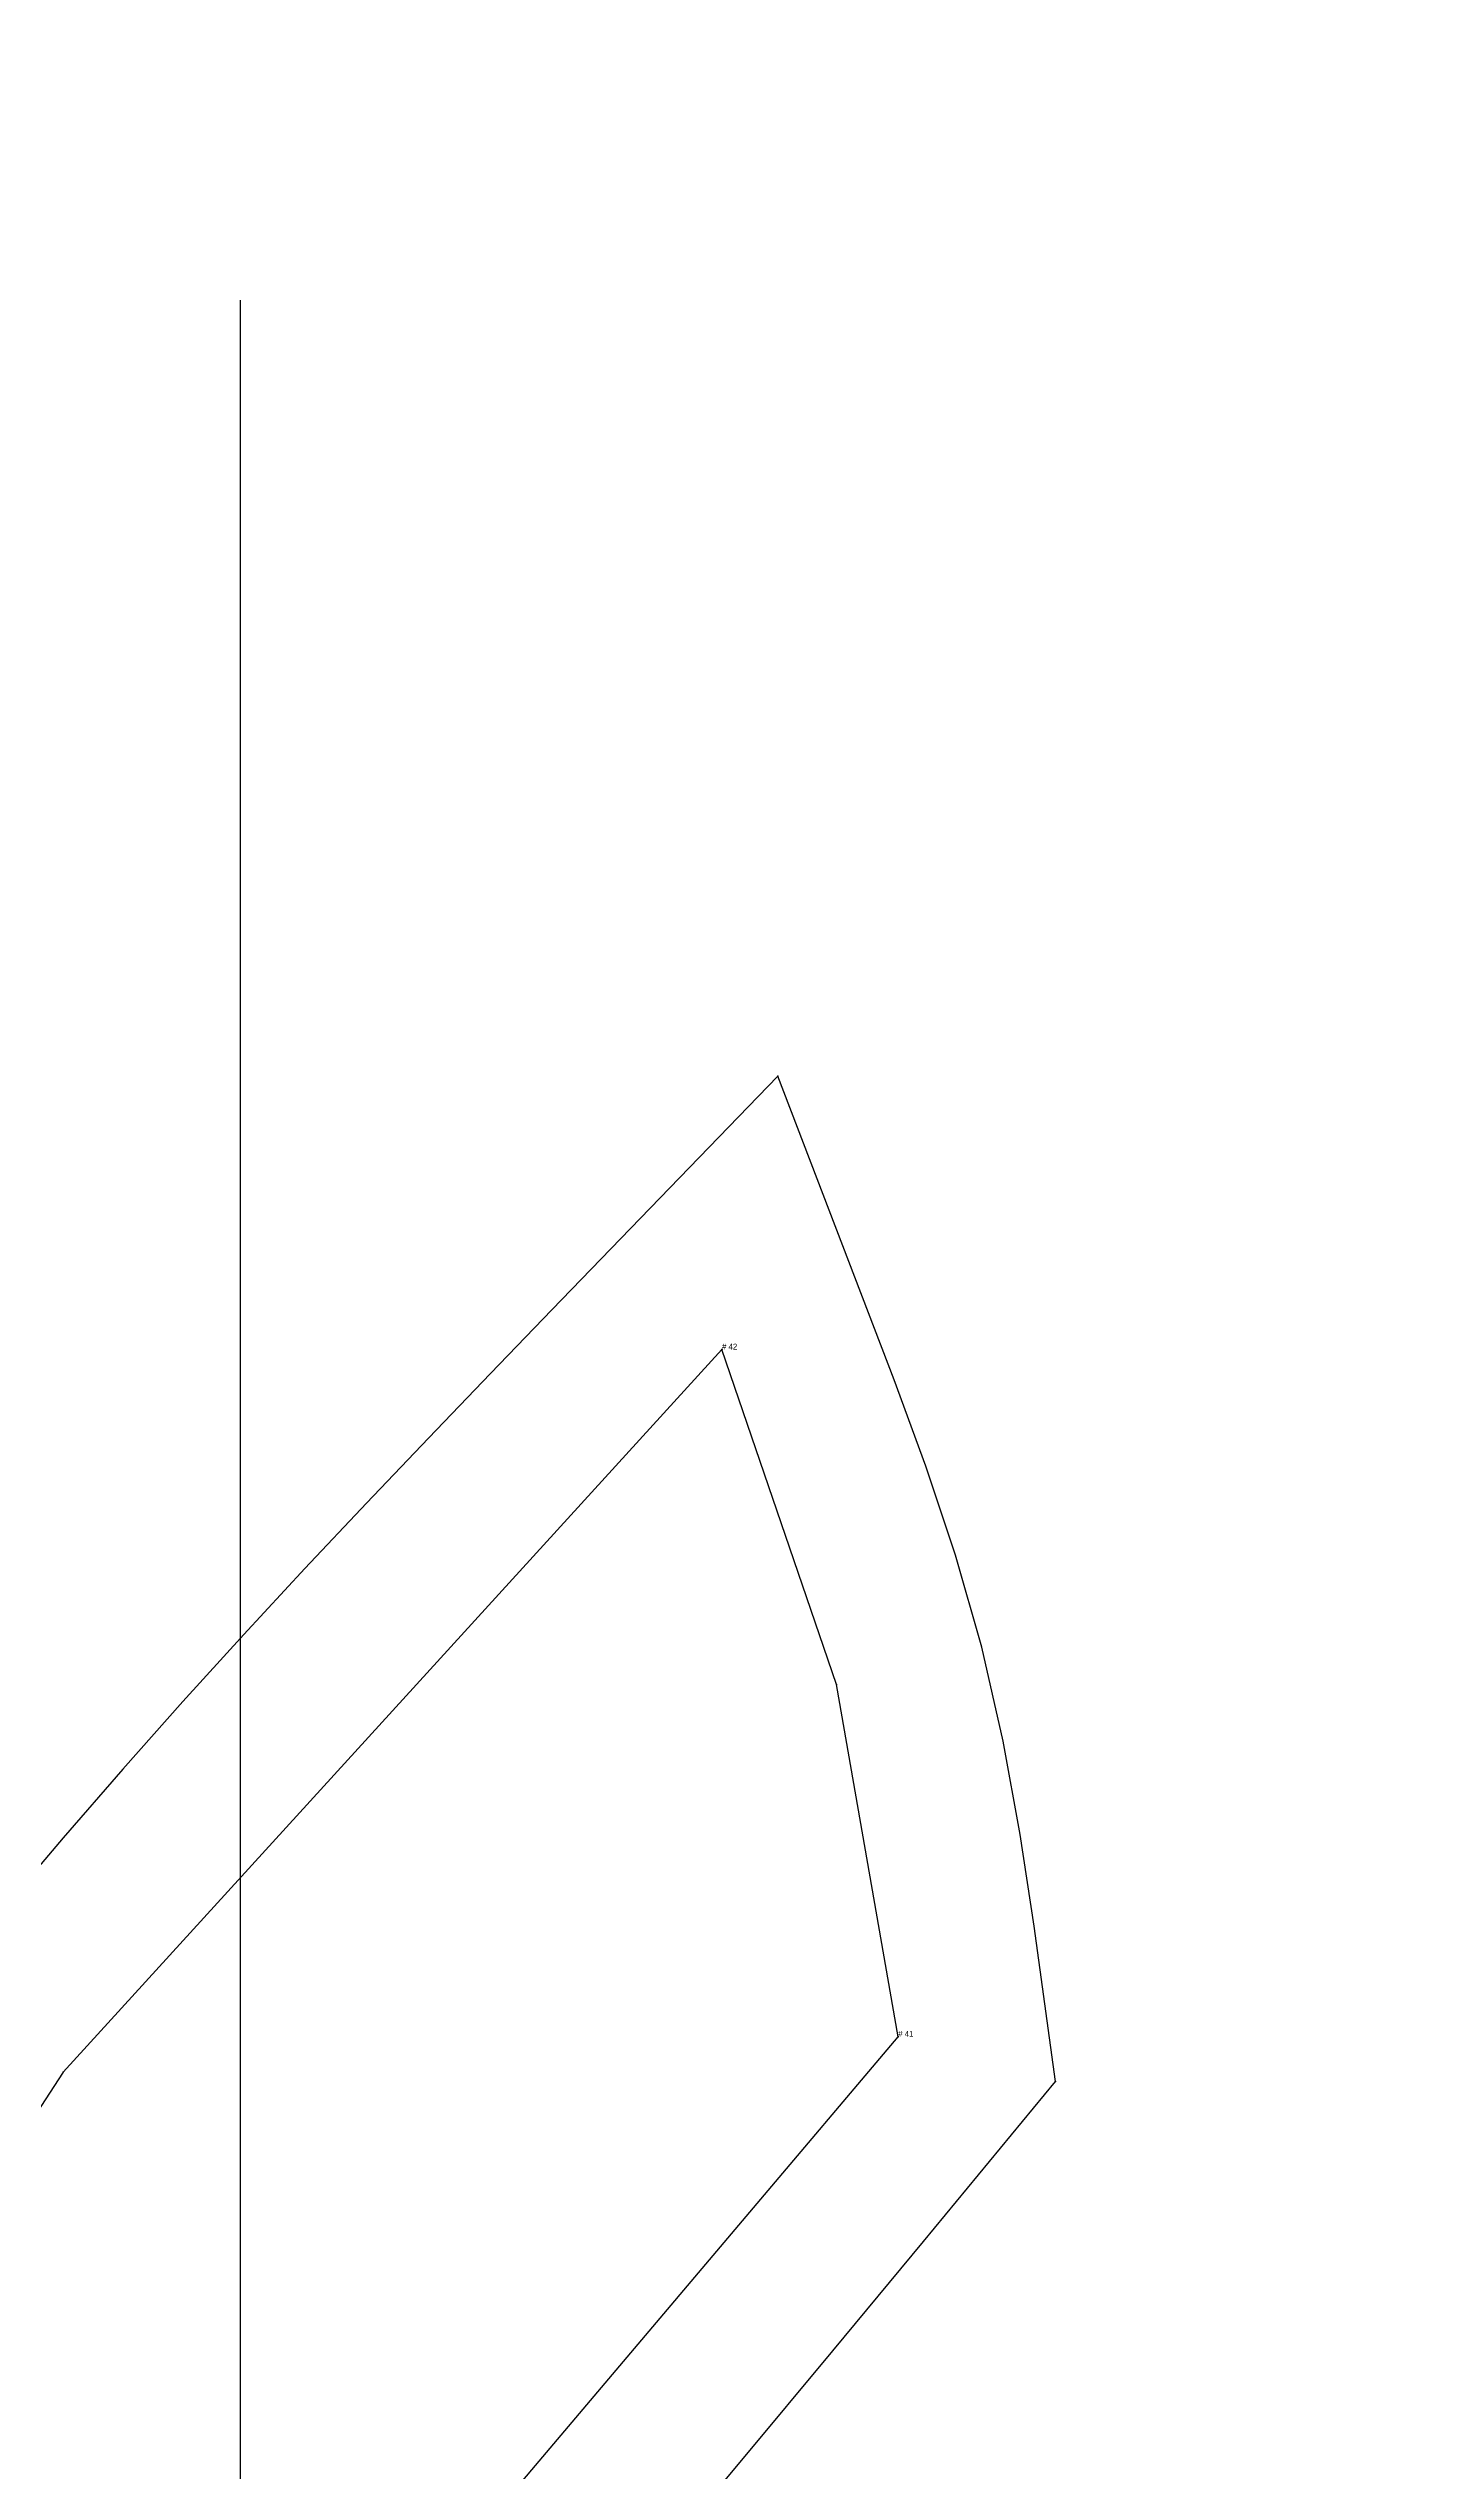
# Model space of a CAD drawing. Extents: x -200 to 162, y 0 to 712.
# Drawn here: x -129.7 to -71.4, y 483.8 to 586.5 of the extents above; entities that cross this region are included whole.
import ezdxf

# ---------------------------------------------------------------- set-up
doc = ezdxf.new("R2010")
doc.units = 0

# ---------------------------------------------------------------- blocks, each defined once
blk = doc.blocks.new('Pattern_3436680_M')
at = {"layer": '1'}
blk.add_lwpolyline([(-93.752914, 502.257843), (-96.365067, 517.184448), (-101.216232, 531.364746), (-129.117874, 500.762238), (-144.417679, 477.252808), (-148.895645, 463.445679), (-148.149307, 440.309387), (-139.939682, 441.428894), (-135.461685, 447.772705), (-132.103195, 455.982361), (-125.013046, 465.311493)], close=True, dxfattribs=at)
at = {"layer": '14'}
blk.add_lwpolyline([(-104.251022, 479.685059), (-100.367737, 484.322021), (-96.514656, 488.954529), (-92.679367, 493.586792), (-87.082413, 500.362274), (-87.082413, 500.362274), (-87.986595, 506.936157), (-88.579353, 510.825378), (-89.301216, 514.779358), (-90.212967, 518.766724), (-91.326096, 522.657654), (-92.58564, 526.428406), (-93.924812, 530.08136), (-98.849609, 542.939087), (-108.418877, 533.054016), (-111.02285, 530.356506), (-113.650803, 527.618103), (-116.271553, 524.862732), (-118.876411, 522.091003), (-121.468735, 519.290833), (-124.043091, 516.459167), (-126.593948, 513.593262), (-129.117416, 510.688293), (-131.608139, 507.74115)], dxfattribs=at)
at = {"layer": '2'}
for p in [(-98.849609, 542.939087), (-98.849609, 542.939087), (-101.216232, 531.364746), (-101.216232, 531.364746), (-93.752914, 502.257843), (-93.752914, 502.257843), (-87.082413, 500.362274), (-87.082413, 500.362274), (-87.082413, 500.362274), (-87.082413, 500.362274)]:
    blk.add_point(p, dxfattribs=at)
at = {"layer": '3'}
for p in [(-96.365067, 517.184448), (-96.365067, 517.184448), (-129.117874, 500.762238), (-129.117874, 500.762238)]:
    blk.add_point(p, dxfattribs=at)
at = {"layer": '7'}
blk.add_line((-121.61055, 395.807617), (-121.61055, 575.807617), dxfattribs=at)
at = {"layer": '84'}
blk.add_lwpolyline([(-93.752914, 502.257843), (-96.365067, 517.184448), (-101.216232, 531.364746), (-101.216232, 531.364746), (-129.117874, 500.762238), (-144.417679, 477.252808), (-148.895645, 463.445679), (-148.149307, 440.309387), (-148.149307, 440.309387), (-139.939682, 441.428894), (-135.461685, 447.772705), (-132.103195, 455.982361), (-125.013046, 465.311493), (-93.752914, 502.257843)], close=True, dxfattribs=at)
at = {"layer": '1'}
for s, p in [('# 42', (-101.216232, 531.364746)), ('# 41', (-93.752914, 502.257843))]:
    blk.add_text(s, height=0.25, dxfattribs=at).set_placement(p)

msp = doc.modelspace()

# ---------------------------------------------------------------- block references
at = {"layer": '1'}
msp.add_blockref('Pattern_3436680_M', (0, 0), dxfattribs=at)

doc.saveas('drawing.dxf')
